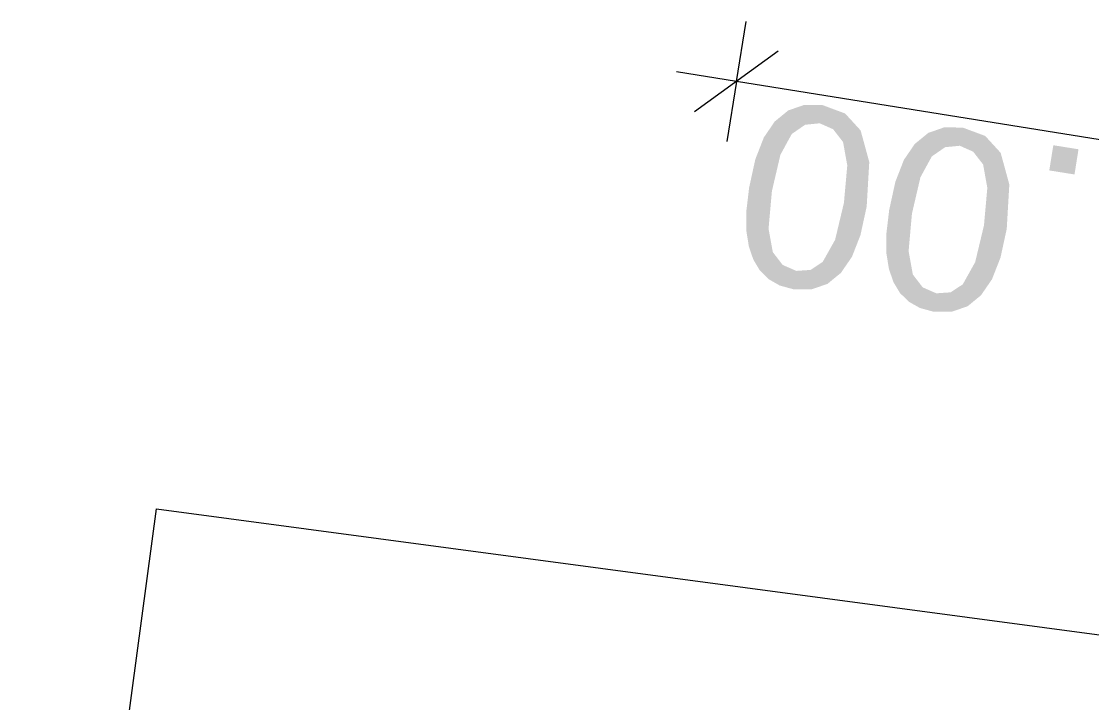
# Model space of a CAD drawing. Header units: inches. Extents: x 0.0008 to 0.0144, y 0.0003 to 0.0113.
# Drawn here: x 0.0057295 to 0.0058682, y 0.0055028 to 0.0055911 of the extents above; entities that cross this region are included whole.
import ezdxf

# ---------------------------------------------------------------- set-up
doc = ezdxf.new("R2010")
doc.units = ezdxf.units.IN
doc.header["$MEASUREMENT"] = 0
doc.linetypes.add('PUNKT', pattern=[6.35, 0, -6.35])
doc.layers.add('Standard', color=7, linetype='Continuous')

# ---------------------------------------------------------------- blocks, each defined once
blk = doc.blocks.new('*U606')
at = {"layer": 'Standard', "color": 7, "linetype": 'ByBlock'}
for points in [[(0.1489221, 0.1415215), (0.1489088, 0.1415236), (0.1489221, 0.1416065)], [(0.1489221, 0.1415215), (0.1489221, 0.1416065), (0.1489917, 0.1415104)]]:
    blk.add_solid(points, dxfattribs=at)
at = {"layer": 'Standard', "color": 7, "linetype": 'ByBlock', "extrusion": (0, 0, -1)}
for points in [[(-0.1489917, 0.1415104), (-0.1489221, 0.1416065), (-0.1489917, 0.1415953)], [(-0.1489917, 0.1415104), (-0.1489917, 0.1415953), (-0.1490049, 0.1415932)]]:
    blk.add_solid(points, dxfattribs=at)
blk = doc.blocks.new('*U607')
at = {"layer": 'Standard', "color": 7, "linetype": 'ByBlock'}
for points in [[(0.1485111, 0.1415484), (0.1484928, 0.141632), (0.1485111, 0.141647)], [(0.1485228, 0.1415697), (0.1485111, 0.141647), (0.1485228, 0.1416511)], [(0.1485273, 0.1415729), (0.1485228, 0.1416511), (0.1485273, 0.1416526)], [(0.1485378, 0.1415801), (0.1485273, 0.1416526), (0.1485378, 0.1416563)], [(0.1485634, 0.1415978), (0.1485378, 0.1416563), (0.1485634, 0.1416652)], [(0.1486147, 0.1416048), (0.1486147, 0.1416646), (0.1486242, 0.1416006)], [(0.1486242, 0.1416006), (0.1486242, 0.1416645), (0.1486245, 0.1416004)], [(0.1486245, 0.1416004), (0.1486245, 0.1416644), (0.1486403, 0.1415934)], [(0.1486403, 0.1415934), (0.1486403, 0.1416586), (0.1486587, 0.1415853)], [(0.1486587, 0.1415853), (0.1486587, 0.1416517), (0.1486652, 0.1415769)], [(0.1486652, 0.1415769), (0.1486652, 0.1416493), (0.1486843, 0.1415524)], [(0.1486843, 0.1415524), (0.1486843, 0.1416422), (0.1486914, 0.1415432)], [(0.1486914, 0.1415432), (0.1486914, 0.1416395), (0.1486942, 0.1415275)], [(0.1486942, 0.1415275), (0.1486942, 0.1416385), (0.1486981, 0.1415058)], [(0.1486981, 0.1415058), (0.1486981, 0.141637), (0.1487052, 0.1414663)], [(0.1484605, 0.1413946), (0.1484574, 0.141597), (0.1484605, 0.1416016)], [(0.1484667, 0.1414212), (0.1484605, 0.1416016), (0.1484667, 0.1416107)], [(0.1484832, 0.1414919), (0.1484667, 0.1416107), (0.1484832, 0.1416241)], [(0.1484853, 0.1415012), (0.1484832, 0.1416241), (0.1484853, 0.1416259)], [(0.1484928, 0.1415148), (0.1484853, 0.1416259), (0.1484928, 0.141632)], [(0.1484464, 0.1410928), (0.148431, 0.1415584), (0.1484464, 0.1415809)], [(0.1484468, 0.1412624), (0.1484464, 0.1415809), (0.1484468, 0.1415815)], [(0.1484574, 0.1413813), (0.1484468, 0.1415815), (0.1484574, 0.141597)], [(0.148431, 0.141108), (0.1484178, 0.1415244), (0.148431, 0.1415584)], [(0.148431, 0.141108), (0.148431, 0.1415584), (0.1484464, 0.1410928)], [(0.1484178, 0.1411211), (0.148403, 0.1414866), (0.1484178, 0.1415244)], [(0.1484178, 0.1411211), (0.1484178, 0.1415244), (0.148431, 0.141108)], [(0.148403, 0.1411459), (0.1483962, 0.1414556), (0.148403, 0.1414866)], [(0.148403, 0.1411459), (0.148403, 0.1414866), (0.1484178, 0.1411211)], [(0.1487052, 0.1411436), (0.1486981, 0.141387), (0.1487052, 0.1414663)], [(0.1483962, 0.1411573), (0.1483826, 0.1413933), (0.1483962, 0.1414556)], [(0.1483962, 0.1411573), (0.1483962, 0.1414556), (0.148403, 0.1411459)], [(0.1483826, 0.1411978), (0.1483816, 0.141385), (0.1483826, 0.1413933)], [(0.1483826, 0.1411978), (0.1483826, 0.1413933), (0.1483962, 0.1411573)], [(0.1486981, 0.1411333), (0.1486942, 0.1413433), (0.1486981, 0.141387)], [(0.1483816, 0.1412007), (0.1483735, 0.1413166), (0.1483816, 0.141385)], [(0.1483816, 0.1412007), (0.1483816, 0.141385), (0.1483826, 0.1411978)], [(0.1483735, 0.1412513), (0.1483732, 0.1413135), (0.1483735, 0.1413166)], [(0.1483735, 0.1412513), (0.1483735, 0.1413166), (0.1483816, 0.1412007)], [(0.1486914, 0.1411235), (0.1486843, 0.1413017), (0.1486914, 0.1413315)], [(0.1486942, 0.1411276), (0.1486914, 0.1413315), (0.1486942, 0.1413433)], [(0.1486843, 0.1411132), (0.1486652, 0.141222), (0.1486843, 0.1413017)], [(0.1484464, 0.1410928), (0.1484464, 0.1412583), (0.1484468, 0.1410924)], [(0.1484468, 0.1410924), (0.1484468, 0.1412562), (0.1484574, 0.1410864)], [(0.1486587, 0.1410922), (0.1486403, 0.1411775), (0.1486587, 0.1412104)], [(0.1486652, 0.1410976), (0.1486587, 0.1412104), (0.1486652, 0.141222)], [(0.1484574, 0.1410864), (0.1484574, 0.1411983), (0.1484605, 0.1410846)], [(0.1484605, 0.1410846), (0.1484605, 0.1411814), (0.1484667, 0.1410811)], [(0.1486403, 0.1410771), (0.1486245, 0.1411493), (0.1486403, 0.1411775)], [(0.1484667, 0.1410811), (0.1484667, 0.1411733), (0.1484832, 0.1410717)], [(0.1484832, 0.1410717), (0.1484832, 0.1411519), (0.1484853, 0.1410711)], [(0.1484853, 0.1410711), (0.1484853, 0.141149), (0.1484928, 0.141069)], [(0.1486147, 0.1410683), (0.1485877, 0.141125), (0.1486147, 0.1411428)], [(0.1486242, 0.1410716), (0.1486147, 0.1411428), (0.1486242, 0.1411491)], [(0.1486245, 0.1410717), (0.1486242, 0.1411491), (0.1486245, 0.1411493)], [(0.1484928, 0.141069), (0.1484928, 0.1411393), (0.1485111, 0.141064)], [(0.1485111, 0.141064), (0.1485111, 0.1411313), (0.1485228, 0.1410608)], [(0.1485228, 0.1410608), (0.1485228, 0.1411262), (0.1485273, 0.1410596)], [(0.1485273, 0.1410596), (0.1485273, 0.1411242), (0.1485378, 0.1410595)], [(0.1485634, 0.1410592), (0.1485378, 0.1411197), (0.1485634, 0.1411215)], [(0.1485378, 0.1410595), (0.1485378, 0.1411197), (0.1485634, 0.1410592)], [(0.1485666, 0.1410592), (0.1485634, 0.1411215), (0.1485666, 0.1411217)], [(0.1485634, 0.1410592), (0.1485634, 0.1411215), (0.1485666, 0.1410592)], [(0.1485847, 0.141059), (0.1485666, 0.1411217), (0.1485847, 0.141123)], [(0.1485666, 0.1410592), (0.1485666, 0.1411217), (0.1485847, 0.141059)], [(0.1485877, 0.141059), (0.1485847, 0.141123), (0.1485877, 0.141125)], [(0.1485847, 0.141059), (0.1485847, 0.141123), (0.1485877, 0.141059)]]:
    blk.add_solid(points, dxfattribs=at)
at = {"layer": 'Standard', "color": 7, "linetype": 'ByBlock', "extrusion": (0, 0, -1)}
for points in [[(-0.1485111, 0.1415484), (-0.1485111, 0.141647), (-0.1485228, 0.1415697)], [(-0.1485228, 0.1415697), (-0.1485228, 0.1416511), (-0.1485273, 0.1415729)], [(-0.1485273, 0.1415729), (-0.1485273, 0.1416526), (-0.1485378, 0.1415801)], [(-0.1485378, 0.1415801), (-0.1485378, 0.1416563), (-0.1485634, 0.1415978)], [(-0.1485634, 0.1415978), (-0.1485634, 0.1416652), (-0.1485666, 0.1416)], [(-0.1485666, 0.1416), (-0.1485634, 0.1416652), (-0.1485666, 0.1416651)], [(-0.1485666, 0.1416), (-0.1485666, 0.1416651), (-0.1485847, 0.1416018)], [(-0.1485847, 0.1416018), (-0.1485666, 0.1416651), (-0.1485847, 0.141665)], [(-0.1485847, 0.1416018), (-0.1485847, 0.141665), (-0.1485877, 0.1416021)], [(-0.1485877, 0.1416021), (-0.1485847, 0.141665), (-0.1485877, 0.1416649)], [(-0.1485877, 0.1416021), (-0.1485877, 0.1416649), (-0.1486147, 0.1416048)], [(-0.1486147, 0.1416048), (-0.1485877, 0.1416649), (-0.1486147, 0.1416646)], [(-0.1486242, 0.1416006), (-0.1486147, 0.1416646), (-0.1486242, 0.1416645)], [(-0.1486245, 0.1416004), (-0.1486242, 0.1416645), (-0.1486245, 0.1416644)], [(-0.1486403, 0.1415934), (-0.1486245, 0.1416644), (-0.1486403, 0.1416586)], [(-0.1486587, 0.1415853), (-0.1486403, 0.1416586), (-0.1486587, 0.1416517)], [(-0.1486652, 0.1415769), (-0.1486587, 0.1416517), (-0.1486652, 0.1416493)], [(-0.1486843, 0.1415524), (-0.1486652, 0.1416493), (-0.1486843, 0.1416422)], [(-0.1486914, 0.1415432), (-0.1486843, 0.1416422), (-0.1486914, 0.1416395)], [(-0.1486942, 0.1415275), (-0.1486914, 0.1416395), (-0.1486942, 0.1416385)], [(-0.1486981, 0.1415058), (-0.1486942, 0.1416385), (-0.1486981, 0.141637)], [(-0.1487052, 0.1414663), (-0.1486981, 0.141637), (-0.1487052, 0.1416293)], [(-0.1484605, 0.1413946), (-0.1484605, 0.1416016), (-0.1484667, 0.1414212)], [(-0.1484667, 0.1414212), (-0.1484667, 0.1416107), (-0.1484832, 0.1414919)], [(-0.1484832, 0.1414919), (-0.1484832, 0.1416241), (-0.1484853, 0.1415012)], [(-0.1484853, 0.1415012), (-0.1484853, 0.1416259), (-0.1484928, 0.1415148)], [(-0.1484928, 0.1415148), (-0.1484928, 0.141632), (-0.1485111, 0.1415484)], [(-0.1487052, 0.1411436), (-0.1487052, 0.1416293), (-0.1487205, 0.1411658)], [(-0.1487205, 0.1411658), (-0.1487052, 0.1416293), (-0.1487205, 0.1416127)], [(-0.1487205, 0.1411658), (-0.1487205, 0.1416127), (-0.1487485, 0.1412372)], [(-0.1487485, 0.1412372), (-0.1487205, 0.1416127), (-0.1487485, 0.1415821)], [(-0.1484464, 0.1412583), (-0.1484464, 0.1415809), (-0.1484468, 0.1412624)], [(-0.1484468, 0.1412624), (-0.1484468, 0.1415815), (-0.1484574, 0.1413813)], [(-0.1484574, 0.1413813), (-0.1484574, 0.141597), (-0.1484605, 0.1413946)], [(-0.1487485, 0.1412372), (-0.1487485, 0.1415821), (-0.148749, 0.1412394)], [(-0.148749, 0.1412394), (-0.1487485, 0.1415821), (-0.148749, 0.1415816)], [(-0.148749, 0.1412394), (-0.148749, 0.1415816), (-0.148769, 0.1413314)], [(-0.148769, 0.1413314), (-0.148749, 0.1415816), (-0.148769, 0.1415087)], [(-0.148769, 0.1413314), (-0.148769, 0.1415087), (-0.1487775, 0.1414775)], [(-0.1486981, 0.1411333), (-0.1486981, 0.141387), (-0.1487052, 0.1411436)], [(-0.1486914, 0.1411235), (-0.1486914, 0.1413315), (-0.1486942, 0.1411276)], [(-0.1486942, 0.1411276), (-0.1486942, 0.1413433), (-0.1486981, 0.1411333)], [(-0.1486843, 0.1411132), (-0.1486843, 0.1413017), (-0.1486914, 0.1411235)], [(-0.1484468, 0.1410924), (-0.1484464, 0.1412583), (-0.1484468, 0.1412562)], [(-0.1484574, 0.1410864), (-0.1484468, 0.1412562), (-0.1484574, 0.1411983)], [(-0.1486587, 0.1410922), (-0.1486587, 0.1412104), (-0.1486652, 0.1410976)], [(-0.1486652, 0.1410976), (-0.1486652, 0.141222), (-0.1486843, 0.1411132)], [(-0.1484605, 0.1410846), (-0.1484574, 0.1411983), (-0.1484605, 0.1411814)], [(-0.1484667, 0.1410811), (-0.1484605, 0.1411814), (-0.1484667, 0.1411733)], [(-0.1486403, 0.1410771), (-0.1486403, 0.1411775), (-0.1486587, 0.1410922)], [(-0.1484832, 0.1410717), (-0.1484667, 0.1411733), (-0.1484832, 0.1411519)], [(-0.1484853, 0.1410711), (-0.1484832, 0.1411519), (-0.1484853, 0.141149)], [(-0.1484928, 0.141069), (-0.1484853, 0.141149), (-0.1484928, 0.1411393)], [(-0.1486147, 0.1410683), (-0.1486147, 0.1411428), (-0.1486242, 0.1410716)], [(-0.1486242, 0.1410716), (-0.1486242, 0.1411491), (-0.1486245, 0.1410717)], [(-0.1486245, 0.1410717), (-0.1486245, 0.1411493), (-0.1486403, 0.1410771)], [(-0.1485111, 0.141064), (-0.1484928, 0.1411393), (-0.1485111, 0.1411313)], [(-0.1485228, 0.1410608), (-0.1485111, 0.1411313), (-0.1485228, 0.1411262)], [(-0.1485273, 0.1410596), (-0.1485228, 0.1411262), (-0.1485273, 0.1411242)], [(-0.1485378, 0.1410595), (-0.1485273, 0.1411242), (-0.1485378, 0.1411197)], [(-0.1485877, 0.141059), (-0.1485877, 0.141125), (-0.1486147, 0.1410683)]]:
    blk.add_solid(points, dxfattribs=at)
blk = doc.blocks.new('*U608')
at = {"layer": 'Standard', "color": 7, "linetype": 'ByBlock'}
for points in [[(0.1481031, 0.1416715), (0.1480775, 0.14173), (0.1481031, 0.1417389)], [(0.1481544, 0.1416785), (0.1481544, 0.1417384), (0.1481639, 0.1416743)], [(0.1481639, 0.1416743), (0.1481639, 0.1417383), (0.1481642, 0.1416742)], [(0.1481642, 0.1416742), (0.1481642, 0.1417382), (0.14818, 0.1416672)], [(0.1480325, 0.1415886), (0.148025, 0.1416996), (0.1480325, 0.1417057)], [(0.1480508, 0.1416222), (0.1480325, 0.1417057), (0.1480508, 0.1417208)], [(0.1480625, 0.1416434), (0.1480508, 0.1417208), (0.1480625, 0.1417248)], [(0.148067, 0.1416466), (0.1480625, 0.1417248), (0.148067, 0.1417264)], [(0.1480775, 0.1416538), (0.148067, 0.1417264), (0.1480775, 0.14173)], [(0.14818, 0.1416672), (0.14818, 0.1417323), (0.1481984, 0.141659)], [(0.1481984, 0.141659), (0.1481984, 0.1417254), (0.1482049, 0.1416506)], [(0.1482049, 0.1416506), (0.1482049, 0.141723), (0.148224, 0.1416261)], [(0.148224, 0.1416261), (0.148224, 0.1417159), (0.1482311, 0.1416169)], [(0.1482311, 0.1416169), (0.1482311, 0.1417133), (0.1482339, 0.1416013)], [(0.1482339, 0.1416013), (0.1482339, 0.1417122), (0.1482378, 0.1415795)], [(0.1482378, 0.1415795), (0.1482378, 0.1417108), (0.1482449, 0.1415401)], [(0.1479971, 0.141455), (0.1479865, 0.1416552), (0.1479971, 0.1416708)], [(0.1480002, 0.1414684), (0.1479971, 0.1416708), (0.1480002, 0.1416754)], [(0.1480064, 0.141495), (0.1480002, 0.1416754), (0.1480064, 0.1416844)], [(0.1480229, 0.1415656), (0.1480064, 0.1416844), (0.1480229, 0.1416979)], [(0.148025, 0.1415749), (0.1480229, 0.1416979), (0.148025, 0.1416996)], [(0.1479861, 0.1411665), (0.1479707, 0.1416321), (0.1479861, 0.1416547)], [(0.1479865, 0.1413361), (0.1479861, 0.1416547), (0.1479865, 0.1416552)], [(0.1479575, 0.1411948), (0.1479427, 0.1415603), (0.1479575, 0.1415982)], [(0.1479707, 0.1411817), (0.1479575, 0.1415982), (0.1479707, 0.1416321)], [(0.1479575, 0.1411948), (0.1479575, 0.1415982), (0.1479707, 0.1411817)], [(0.1479707, 0.1411817), (0.1479707, 0.1416321), (0.1479861, 0.1411665)], [(0.1479359, 0.1412311), (0.1479223, 0.141467), (0.1479359, 0.1415294)], [(0.1479427, 0.1412197), (0.1479359, 0.1415294), (0.1479427, 0.1415603)], [(0.1479359, 0.1412311), (0.1479359, 0.1415294), (0.1479427, 0.1412197)], [(0.1479427, 0.1412197), (0.1479427, 0.1415603), (0.1479575, 0.1411948)], [(0.1482449, 0.1412174), (0.1482378, 0.1414608), (0.1482449, 0.1415401)], [(0.1479213, 0.1412744), (0.1479132, 0.1413903), (0.1479213, 0.1414587)], [(0.1479223, 0.1412715), (0.1479213, 0.1414587), (0.1479223, 0.141467)], [(0.1479213, 0.1412744), (0.1479213, 0.1414587), (0.1479223, 0.1412715)], [(0.1479223, 0.1412715), (0.1479223, 0.141467), (0.1479359, 0.1412311)], [(0.1482378, 0.1412071), (0.1482339, 0.1414171), (0.1482378, 0.1414608)], [(0.1479132, 0.141325), (0.1479129, 0.1413873), (0.1479132, 0.1413903)], [(0.1479132, 0.141325), (0.1479132, 0.1413903), (0.1479213, 0.1412744)], [(0.1482311, 0.1411973), (0.148224, 0.1413755), (0.1482311, 0.1414053)], [(0.1482339, 0.1412014), (0.1482311, 0.1414053), (0.1482339, 0.1414171)], [(0.148224, 0.1411869), (0.1482049, 0.1412957), (0.148224, 0.1413755)], [(0.1479861, 0.1411665), (0.1479861, 0.141332), (0.1479865, 0.1411662)], [(0.1479865, 0.1411662), (0.1479865, 0.14133), (0.1479971, 0.1411601)], [(0.1481984, 0.141166), (0.14818, 0.1412512), (0.1481984, 0.1412841)], [(0.1482049, 0.1411713), (0.1481984, 0.1412841), (0.1482049, 0.1412957)], [(0.1479971, 0.1411601), (0.1479971, 0.1412721), (0.1480002, 0.1411583)], [(0.1480002, 0.1411583), (0.1480002, 0.1412551), (0.1480064, 0.1411548)], [(0.1480064, 0.1411548), (0.1480064, 0.141247), (0.1480229, 0.1411454)], [(0.14818, 0.1411508), (0.1481642, 0.1412231), (0.14818, 0.1412512)], [(0.1480229, 0.1411454), (0.1480229, 0.1412256), (0.148025, 0.1411448)], [(0.148025, 0.1411448), (0.148025, 0.1412228), (0.1480325, 0.1411428)], [(0.1480325, 0.1411428), (0.1480325, 0.1412131), (0.1480508, 0.1411377)], [(0.1481544, 0.141142), (0.1481274, 0.1411987), (0.1481544, 0.1412165)], [(0.1481639, 0.1411453), (0.1481544, 0.1412165), (0.1481639, 0.1412229)], [(0.1481642, 0.1411454), (0.1481639, 0.1412229), (0.1481642, 0.1412231)], [(0.1480508, 0.1411377), (0.1480508, 0.141205), (0.1480625, 0.1411346)], [(0.1480625, 0.1411346), (0.1480625, 0.1412), (0.148067, 0.1411333)], [(0.148067, 0.1411333), (0.148067, 0.141198), (0.1480775, 0.1411332)], [(0.1481031, 0.141133), (0.1480775, 0.1411934), (0.1481031, 0.1411952)], [(0.1480775, 0.1411332), (0.1480775, 0.1411934), (0.1481031, 0.141133)], [(0.1481063, 0.1411329), (0.1481031, 0.1411952), (0.1481063, 0.1411954)], [(0.1481031, 0.141133), (0.1481031, 0.1411952), (0.1481063, 0.1411329)], [(0.1481244, 0.1411328), (0.1481063, 0.1411954), (0.1481244, 0.1411967)], [(0.1481063, 0.1411329), (0.1481063, 0.1411954), (0.1481244, 0.1411328)], [(0.1481274, 0.1411327), (0.1481244, 0.1411967), (0.1481274, 0.1411987)], [(0.1481244, 0.1411328), (0.1481244, 0.1411967), (0.1481274, 0.1411327)]]:
    blk.add_solid(points, dxfattribs=at)
at = {"layer": 'Standard', "color": 7, "linetype": 'ByBlock', "extrusion": (0, 0, -1)}
for points in [[(-0.1481031, 0.1416715), (-0.1481031, 0.1417389), (-0.1481063, 0.1416738)], [(-0.1481063, 0.1416738), (-0.1481031, 0.1417389), (-0.1481063, 0.1417389)], [(-0.1481063, 0.1416738), (-0.1481063, 0.1417389), (-0.1481244, 0.1416756)], [(-0.1481244, 0.1416756), (-0.1481063, 0.1417389), (-0.1481244, 0.1417387)], [(-0.1481244, 0.1416756), (-0.1481244, 0.1417387), (-0.1481274, 0.1416759)], [(-0.1481274, 0.1416759), (-0.1481244, 0.1417387), (-0.1481274, 0.1417387)], [(-0.1481274, 0.1416759), (-0.1481274, 0.1417387), (-0.1481544, 0.1416785)], [(-0.1481544, 0.1416785), (-0.1481274, 0.1417387), (-0.1481544, 0.1417384)], [(-0.1481639, 0.1416743), (-0.1481544, 0.1417384), (-0.1481639, 0.1417383)], [(-0.1481642, 0.1416742), (-0.1481639, 0.1417383), (-0.1481642, 0.1417382)], [(-0.14818, 0.1416672), (-0.1481642, 0.1417382), (-0.14818, 0.1417323)], [(-0.1480325, 0.1415886), (-0.1480325, 0.1417057), (-0.1480508, 0.1416222)], [(-0.1480508, 0.1416222), (-0.1480508, 0.1417208), (-0.1480625, 0.1416434)], [(-0.1480625, 0.1416434), (-0.1480625, 0.1417248), (-0.148067, 0.1416466)], [(-0.148067, 0.1416466), (-0.148067, 0.1417264), (-0.1480775, 0.1416538)], [(-0.1480775, 0.1416538), (-0.1480775, 0.14173), (-0.1481031, 0.1416715)], [(-0.1481984, 0.141659), (-0.14818, 0.1417323), (-0.1481984, 0.1417254)], [(-0.1482049, 0.1416506), (-0.1481984, 0.1417254), (-0.1482049, 0.141723)], [(-0.148224, 0.1416261), (-0.1482049, 0.141723), (-0.148224, 0.1417159)], [(-0.1482311, 0.1416169), (-0.148224, 0.1417159), (-0.1482311, 0.1417133)], [(-0.1482339, 0.1416013), (-0.1482311, 0.1417133), (-0.1482339, 0.1417122)], [(-0.1482378, 0.1415795), (-0.1482339, 0.1417122), (-0.1482378, 0.1417108)], [(-0.1482449, 0.1415401), (-0.1482378, 0.1417108), (-0.1482449, 0.141703)], [(-0.1482449, 0.1412174), (-0.1482449, 0.141703), (-0.1482602, 0.1412396)], [(-0.1482602, 0.1412396), (-0.1482449, 0.141703), (-0.1482602, 0.1416864)], [(-0.1479971, 0.141455), (-0.1479971, 0.1416708), (-0.1480002, 0.1414684)], [(-0.1480002, 0.1414684), (-0.1480002, 0.1416754), (-0.1480064, 0.141495)], [(-0.1480064, 0.141495), (-0.1480064, 0.1416844), (-0.1480229, 0.1415656)], [(-0.1480229, 0.1415656), (-0.1480229, 0.1416979), (-0.148025, 0.1415749)], [(-0.148025, 0.1415749), (-0.148025, 0.1416996), (-0.1480325, 0.1415886)], [(-0.1482602, 0.1412396), (-0.1482602, 0.1416864), (-0.1482882, 0.1413109)], [(-0.1482882, 0.1413109), (-0.1482602, 0.1416864), (-0.1482882, 0.1416558)], [(-0.1479861, 0.141332), (-0.1479861, 0.1416547), (-0.1479865, 0.1413361)], [(-0.1479865, 0.1413361), (-0.1479865, 0.1416552), (-0.1479971, 0.141455)], [(-0.1482882, 0.1413109), (-0.1482882, 0.1416558), (-0.1482887, 0.1413132)], [(-0.1482887, 0.1413132), (-0.1482882, 0.1416558), (-0.1482887, 0.1416553)], [(-0.1482887, 0.1413132), (-0.1482887, 0.1416553), (-0.1483087, 0.1414051)], [(-0.1483087, 0.1414051), (-0.1482887, 0.1416553), (-0.1483087, 0.1415824)], [(-0.1483087, 0.1414051), (-0.1483087, 0.1415824), (-0.1483172, 0.1415513)], [(-0.1482378, 0.1412071), (-0.1482378, 0.1414608), (-0.1482449, 0.1412174)], [(-0.1482311, 0.1411973), (-0.1482311, 0.1414053), (-0.1482339, 0.1412014)], [(-0.1482339, 0.1412014), (-0.1482339, 0.1414171), (-0.1482378, 0.1412071)], [(-0.148224, 0.1411869), (-0.148224, 0.1413755), (-0.1482311, 0.1411973)], [(-0.1479865, 0.1411662), (-0.1479861, 0.141332), (-0.1479865, 0.14133)], [(-0.1479971, 0.1411601), (-0.1479865, 0.14133), (-0.1479971, 0.1412721)], [(-0.1481984, 0.141166), (-0.1481984, 0.1412841), (-0.1482049, 0.1411713)], [(-0.1482049, 0.1411713), (-0.1482049, 0.1412957), (-0.148224, 0.1411869)], [(-0.1480002, 0.1411583), (-0.1479971, 0.1412721), (-0.1480002, 0.1412551)], [(-0.1480064, 0.1411548), (-0.1480002, 0.1412551), (-0.1480064, 0.141247)], [(-0.1480229, 0.1411454), (-0.1480064, 0.141247), (-0.1480229, 0.1412256)], [(-0.14818, 0.1411508), (-0.14818, 0.1412512), (-0.1481984, 0.141166)], [(-0.148025, 0.1411448), (-0.1480229, 0.1412256), (-0.148025, 0.1412228)], [(-0.1480325, 0.1411428), (-0.148025, 0.1412228), (-0.1480325, 0.1412131)], [(-0.1480508, 0.1411377), (-0.1480325, 0.1412131), (-0.1480508, 0.141205)], [(-0.1481544, 0.141142), (-0.1481544, 0.1412165), (-0.1481639, 0.1411453)], [(-0.1481639, 0.1411453), (-0.1481639, 0.1412229), (-0.1481642, 0.1411454)], [(-0.1481642, 0.1411454), (-0.1481642, 0.1412231), (-0.14818, 0.1411508)], [(-0.1480625, 0.1411346), (-0.1480508, 0.141205), (-0.1480625, 0.1412)], [(-0.148067, 0.1411333), (-0.1480625, 0.1412), (-0.148067, 0.141198)], [(-0.1480775, 0.1411332), (-0.148067, 0.141198), (-0.1480775, 0.1411934)], [(-0.1481274, 0.1411327), (-0.1481274, 0.1411987), (-0.1481544, 0.141142)]]:
    blk.add_solid(points, dxfattribs=at)

msp = doc.modelspace()

# ---------------------------------------------------------------- linework, layer by layer
at = {"layer": 'Standard', "color": 7, "linetype": 'ByBlock'}
for p, q in [((0.00582208, 0.0055833), (0.00582332, 0.00559108)), ((0.00582749, 0.00558722), (0.00581666, 0.00557939)), ((0.00582208, 0.0055833), (0.0058143, 0.00558455)), ((0.00582208, 0.0055833), (0.00582083, 0.00557553)), ((0.0058993, 0.00557093), (0.00582208, 0.0055833))]:
    msp.add_line(p, q, dxfattribs=at)
at = {"layer": 'Standard', "color": 51, "linetype": 'PUNKT'}
for p, q in [((0.00572955, 0.00539735), (0.00574704, 0.00552801)), ((0.00574704, 0.00552801), (0.0058777, 0.00551053))]:
    msp.add_line(p, q, dxfattribs=at)

# ---------------------------------------------------------------- block references
at = {"layer": 'Standard', "color": 7, "linetype": 'ByBlock', "xscale": 0.03937007874015748, "yscale": 0.03937007874015748, "zscale": 0.03937007874015748}
for name in ['*U608', '*U607', '*U606']:
    msp.add_blockref(name, (0, 0), dxfattribs=at)

doc.saveas('drawing.dxf')
